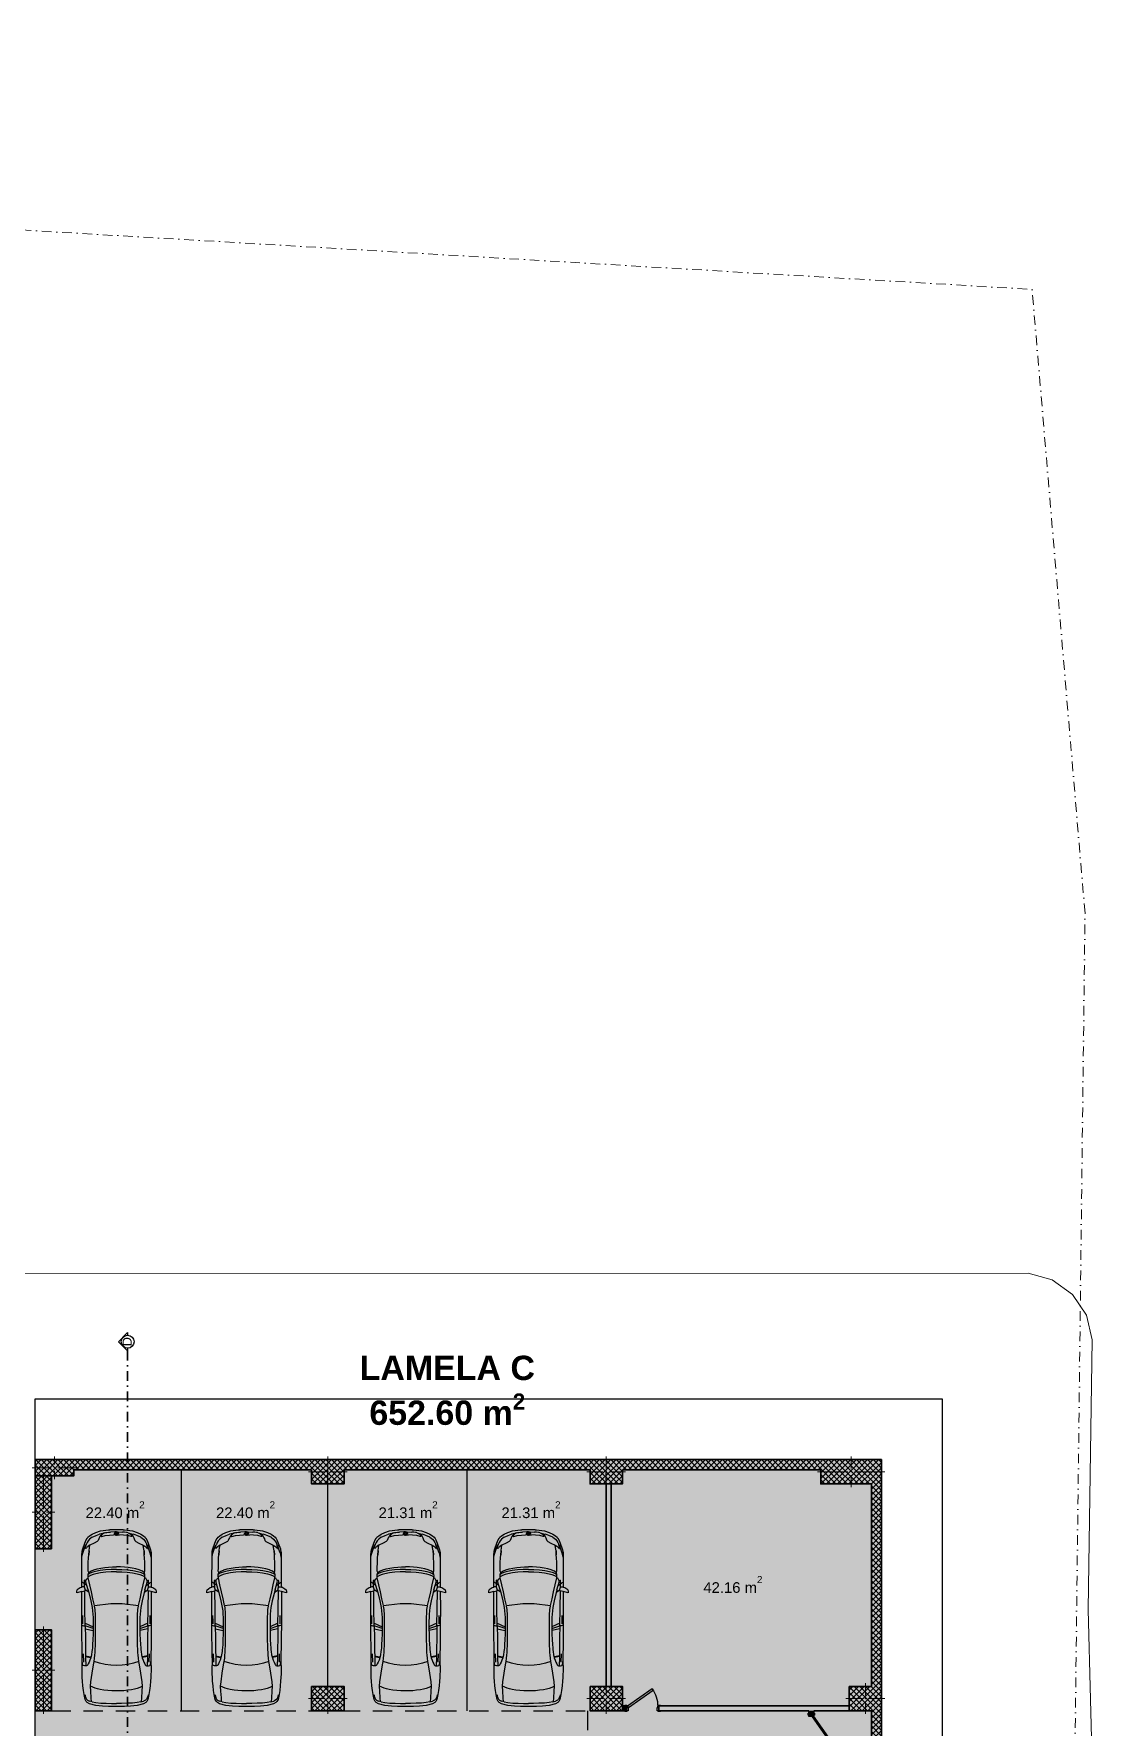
# Model space of a CAD drawing. Header units: millimetres. Extents: x -38220 to 93650, y -79022 to 35214.
# Drawn here: x 52215 to 78425, y -6606 to 35214 of the extents above; entities that cross this region are included whole.
import ezdxf

# ---------------------------------------------------------------- set-up
doc = ezdxf.new("R2010")
doc.units = ezdxf.units.MM
doc.header["$MEASUREMENT"] = 0
doc.linetypes.add('Dot & Dashed', pattern=[502.708322, 238.125, -132.291667, 0, -132.291655])
doc.linetypes.add('Long Dashed', pattern=[793.749976, 476.249993, -317.499983])
for name, color, linetype, lineweight, true_color in [('A - Fill Zone_Pen_No__102', 7, 'Continuous', 13, 0xcccccc), ('A - Fill Zone_Pen_No__156', 7, 'Continuous', 20, 0x54689e), ('A - Fill Zone_Pen_No__176', 7, 'Continuous', 15, 0x93a0c6), ('A - Fill Zone_Pen_No__89', 7, 'Continuous', 20, 0x71cebe), ('A - Muret_Pen_No__102', 7, 'Continuous', 13, 0xcccccc), ('A - Parcelat_Pen_No__161', 7, 'Continuous', 13, 0x6a6a6a), ('A - Prerjet_Pen_No__48', 7, 'Continuous', 25, 0xa80f02), ('A - Prerjet_Pen_No__8', 7, 'Continuous', 35, 0xa80f02), ('Annotation - Text_Pen_No__48', 7, 'Continuous', 25, 0xa80f02)]:
    doc.layers.add(name, color=color, linetype=linetype, lineweight=lineweight, true_color=true_color)
for name, color, linetype in [('A - Muret', 7, 'Continuous'), ('A - Pllaka Themel', 7, 'Continuous'), ('A - Prerjet', 7, 'Continuous'), ('A - Shtyllat', 7, 'Continuous')]:
    doc.layers.add(name, color=color, linetype=linetype)
for name, color, linetype, lineweight in [('A - Muret_Pen_No__101', 252, 'Continuous', 13), ('A - Muret_Pen_No__7', 7, 'Continuous', 35), ('A - Pllaka Themel_Pen_No__42', 8, 'Continuous', 25), ('A - Rrugë_Pen_No__1', 7, 'Continuous', 13), ('A - Shtyllat_Pen_No__1', 7, 'Continuous', 13), ('A - Shtyllat_Pen_No__7', 7, 'Continuous', 35), ('A -Polyline_Pen_No__42', 8, 'Continuous', 25), ('ARCHICAD Doors_Pen_No__42', 8, 'Continuous', 25), ('Interior - Furniture _Pen_No__42', 8, 'Continuous', 25)]:
    doc.layers.add(name, color=color, linetype=linetype, lineweight=lineweight)
doc.styles.add('GENERATED_STYLE_1', font='')
doc.styles.add('GENERATED_STYLE_2', font='')
doc.styles.get('GENERATED_STYLE_1').set_extended_font_data('Arial', bold=True)
doc.styles.get('GENERATED_STYLE_2').set_extended_font_data('Arial')
pattern_1 = [(45, (0, 0), (-68.94291, 68.94291), []), (135, (0, 0), (68.94291, 68.94291), [])]

# ---------------------------------------------------------------- blocks, each defined once
blk = doc.blocks.new('Slab_3', base_point=(52250, 1500))
at = {"layer": 'A - Pllaka Themel_Pen_No__42', "color": 8, "linetype": 'Continuous', "lineweight": 25, "flags": 128}
blk.add_lwpolyline([(52250, 1500), (74650, 1500), (74650, -15133), (73887, -15305), (76898, -28721), (55508, -33521), (52250, -19001)], close=True, dxfattribs=at)
blk = doc.blocks.new('Wall_5', base_point=(73150, -14958))
at = {"layer": 'A - Muret_Pen_No__101', "linetype": 'Continuous', "lineweight": 13}
h = blk.add_hatch(dxfattribs=at)
h.set_pattern_fill('Concrete_Block', color=252, style=0, pattern_type=2)
h.set_pattern_definition(pattern_1)
h.paths.add_polyline_path([(73150, -600), (72900, -600), (72900, -5600), (73150, -5600)])
h = blk.add_hatch(dxfattribs=at)
h.set_pattern_fill('Concrete_Block', color=252, style=0, pattern_type=2)
h.set_pattern_definition(pattern_1)
h.paths.add_polyline_path([(72900, -6200), (72900, -9351), (73150, -9351), (73150, -6200)])
h = blk.add_hatch(dxfattribs=at)
h.set_pattern_fill('Concrete_Block', color=252, style=0, pattern_type=2)
h.set_pattern_definition(pattern_1)
h.paths.add_polyline_path([(72900, -14604), (73062, -14567), (73150, -14958), (73150, -10151), (72900, -10151)])
at = {"layer": 'A - Muret_Pen_No__7', "color": 7, "linetype": 'Continuous', "lineweight": 35, "flags": 128}
for points in [[(72900, -600), (72900, -5600)], [(73150, -5600), (73150, -600)], [(72900, -6200), (72900, -9351)], [(73150, -9351), (73150, -6200)], [(72900, -10151), (72900, -14604)], [(73150, -14958), (73150, -10151)]]:
    blk.add_lwpolyline(points, dxfattribs=at)
blk = doc.blocks.new('Wall_6', base_point=(73150, 0))
at = {"layer": 'A - Muret_Pen_No__101', "linetype": 'Continuous', "lineweight": 13}
h = blk.add_hatch(dxfattribs=at)
h.set_pattern_fill('Concrete_Block', color=252, style=0, pattern_type=2)
h.set_pattern_definition(pattern_1)
h.paths.add_polyline_path([(53200, -250), (59075, -250), (59075, 0), (53200, 0)])
h = blk.add_hatch(dxfattribs=at)
h.set_pattern_fill('Concrete_Block', color=252, style=0, pattern_type=2)
h.set_pattern_definition(pattern_1)
h.paths.add_polyline_path([(59875, -250), (65950, -250), (65950, 0), (59875, 0)])
h = blk.add_hatch(dxfattribs=at)
h.set_pattern_fill('Concrete_Block', color=252, style=0, pattern_type=2)
h.set_pattern_definition(pattern_1)
h.paths.add_polyline_path([(71650, 0), (66750, 0), (66750, -250), (71650, -250)])
at = {"layer": 'A - Muret_Pen_No__7', "color": 7, "linetype": 'Continuous', "lineweight": 35, "flags": 128}
for points in [[(59075, 0), (53200, 0)], [(65950, 0), (59875, 0)], [(71650, 0), (66750, 0)], [(53200, -250), (59075, -250)], [(59875, -250), (65950, -250)], [(66750, -250), (71650, -250)]]:
    blk.add_lwpolyline(points, dxfattribs=at)
blk = doc.blocks.new('Door 22')
at = {"layer": 'ARCHICAD Doors_Pen_No__42', "color": 8, "linetype": 'Continuous', "lineweight": 25}
for p, q in [((-260, 394), (-237, 427)), ((-237, 427), (372, 0)), ((-387, 24), (-437, 24)), ((-437, 24), (-437, 5)), ((-437, 5), (-387, 5)), ((-400, 5), (-437, 5)), ((-400, 5), (-437, 5)), ((-375, 5), (-400, 5)), ((-400, 5), (-400, 0)), ((-400, 0), (-400, 5)), ((-400, 0), (-400, 5)), ((-400, 0), (-375, 0)), ((-372, 0), (-400, 0)), ((-400, 0), (-400, -115)), ((-400, -115), (-400, 0)), ((-400, -115), (-400, 0)), ((-387, 5), (-387, 24)), ((-375, 0), (-375, 5)), ((-372, -40), (-372, 0)), ((349, -33), (-260, 394)), ((372, 0), (349, -33)), ((400, 0), (372, 0)), ((372, 0), (372, -40)), ((400, 5), (375, 5)), ((375, 5), (375, 0)), ((375, 0), (400, 0)), ((437, 24), (387, 24)), ((387, 24), (387, 5)), ((387, 5), (437, 5)), ((400, 0), (400, 5)), ((400, 0), (400, 5)), ((400, 0), (400, 5)), ((400, 5), (437, 5)), ((400, 5), (437, 5)), ((400, -115), (400, 0)), ((400, -115), (400, 0)), ((400, -115), (400, 0)), ((437, 5), (437, 24)), ((-387, -115), (-437, -115)), ((-437, -115), (-437, -134)), ((-400, -115), (-437, -115)), ((-400, -115), (-437, -115)), ((-437, -134), (-387, -134)), ((-400, -115), (-360, -115)), ((-387, -134), (-387, -115)), ((-360, -40), (-372, -40)), ((-360, -115), (-360, -40)), ((372, -40), (360, -40)), ((360, -40), (360, -115)), ((360, -115), (400, -115)), ((437, -115), (387, -115)), ((387, -115), (387, -134)), ((387, -134), (437, -134)), ((400, -115), (437, -115)), ((400, -115), (437, -115)), ((437, -134), (437, -115))]:
    blk.add_line(p, q, dxfattribs=at)
blk.add_arc((372, 0), 744, 145, 180, dxfattribs=at)
blk = doc.blocks.new('Wall_10', base_point=(66750, -6200))
at = {"layer": 'A - Muret_Pen_No__102', "linetype": 'Continuous', "lineweight": 0, "true_color": 0xcccccc}
for points in [[(66750, -6200), (66850, -6200), (66850, -6080), (66750, -6080)], [(67650, -6200), (72350, -6200), (72350, -6080), (67650, -6080)]]:
    blk.add_hatch(color=254, dxfattribs=at).paths.add_polyline_path(points)
at = {"layer": 'A - Muret_Pen_No__7', "color": 7, "linetype": 'Continuous', "lineweight": 35}
for p, q in [((66850, -6080), (66813, -6080)), ((66850, -6200), (66813, -6200)), ((66850, -6085), (66850, -6080)), ((66850, -6200), (66850, -6085)), ((67650, -6080), (67687, -6080)), ((67650, -6085), (67650, -6080)), ((67650, -6200), (67650, -6085)), ((67650, -6200), (67687, -6200))]:
    blk.add_line(p, q, dxfattribs=at)
at = {"layer": 'A - Muret_Pen_No__7', "color": 7, "linetype": 'Continuous', "lineweight": 35, "flags": 128}
for points in [[(66850, -6080), (66750, -6080)], [(66750, -6200), (66850, -6200)], [(72350, -6080), (67650, -6080)], [(67650, -6200), (71355, -6200)], [(71475, -6200), (72350, -6200)]]:
    blk.add_lwpolyline(points, dxfattribs=at)
at = {"layer": 'ARCHICAD Doors_Pen_No__42', "color": 8, "linetype": 'Continuous', "lineweight": 25, "xscale": -1, "zscale": 1000}
blk.add_blockref('Door 22', (67250, -6085), dxfattribs=at)
blk = doc.blocks.new('Wall_11', base_point=(66350, -600))
at = {"layer": 'A - Muret_Pen_No__102', "linetype": 'Continuous', "lineweight": 0, "true_color": 0xcccccc}
blk.add_hatch(color=254, dxfattribs=at).paths.add_polyline_path([(66350, -600), (66350, -5600), (66470, -5600), (66470, -600)])
at = {"layer": 'A - Muret_Pen_No__7', "color": 7, "linetype": 'Continuous', "lineweight": 35, "flags": 128}
for points in [[(66350, -600), (66350, -5600)], [(66470, -5600), (66470, -600)]]:
    blk.add_lwpolyline(points, dxfattribs=at)
blk = doc.blocks.new('Wall_12', base_point=(71355, -6200))
at = {"layer": 'A - Muret_Pen_No__102', "linetype": 'Continuous', "lineweight": 0, "true_color": 0xcccccc}
for points in [[(71475, -6200), (71355, -6200), (71355, -6300), (71475, -6300)], [(71475, -7100), (71355, -7100), (71355, -11411), (71475, -11411)], [(71355, -14950), (71475, -14923), (71475, -12211), (71355, -12211)]]:
    blk.add_hatch(color=254, dxfattribs=at).paths.add_polyline_path(points)
at = {"layer": 'A - Muret_Pen_No__7', "color": 7, "linetype": 'Continuous', "lineweight": 35}
for p, q in [((71355, -6300), (71355, -6263)), ((71475, -6300), (71475, -6263)), ((71355, -6300), (71470, -6300)), ((71470, -6300), (71475, -6300)), ((71355, -7100), (71355, -7137)), ((71355, -7100), (71470, -7100)), ((71470, -7100), (71475, -7100)), ((71475, -7100), (71475, -7137)), ((71355, -11411), (71355, -11374)), ((71355, -11411), (71470, -11411)), ((71470, -11411), (71475, -11411)), ((71475, -11411), (71475, -11374)), ((71355, -12211), (71355, -12248)), ((71355, -12211), (71470, -12211)), ((71470, -12211), (71475, -12211)), ((71475, -12211), (71475, -12248))]:
    blk.add_line(p, q, dxfattribs=at)
at = {"layer": 'A - Muret_Pen_No__7', "color": 7, "linetype": 'Continuous', "lineweight": 35, "flags": 128}
for points in [[(71355, -6200), (71355, -6300)], [(71475, -6300), (71475, -6200)], [(71355, -7100), (71355, -11411)], [(71475, -11191), (71475, -7100)], [(71475, -11411), (71475, -11311)], [(71355, -12211), (71355, -14950)], [(71475, -14923), (71475, -12211)]]:
    blk.add_lwpolyline(points, dxfattribs=at)
at = {"layer": 'ARCHICAD Doors_Pen_No__42', "color": 8, "linetype": 'Continuous', "lineweight": 25, "xscale": -1, "zscale": 1000, "rotation": 270}
for p in [(71470, -6700), (71470, -11811)]:
    blk.add_blockref('Door 22', p, dxfattribs=at)
blk = doc.blocks.new('Column_55', base_point=(52450, -1300))
at = {"layer": 'A - Shtyllat', "linetype": 'Continuous', "lineweight": 0, "true_color": 0x000000}
h = blk.add_hatch(dxfattribs=at)
h.set_pattern_fill('Concrete_Block', color=18, style=0, pattern_type=2)
h.set_pattern_definition(pattern_1)
h.paths.add_polyline_path([(52650, -2200), (52650, -400), (52250, -400), (52250, -2200)])
at = {"layer": 'A - Shtyllat_Pen_No__1', "color": 7, "linetype": 'Continuous', "lineweight": 13}
for p, q in [((52450, -1220), (52450, -320)), ((52370, -1300), (52170, -1300)), ((52450, -1380), (52450, -2280)), ((52530, -1300), (52730, -1300))]:
    blk.add_line(p, q, dxfattribs=at)
blk.add_point((52450, -1300), dxfattribs=at)
at = {"layer": 'A - Shtyllat_Pen_No__7', "color": 7, "linetype": 'Continuous', "lineweight": 35, "flags": 128}
blk.add_lwpolyline([(52650, -2200), (52250, -2200), (52250, -400), (52650, -400)], close=True, dxfattribs=at)
blk = doc.blocks.new('Column_56', base_point=(52725, -200))
at = {"layer": 'A - Shtyllat', "linetype": 'Continuous', "lineweight": 0, "true_color": 0x000000}
h = blk.add_hatch(dxfattribs=at)
h.set_pattern_fill('Concrete_Block', color=18, style=0, pattern_type=2)
h.set_pattern_definition(pattern_1)
h.paths.add_polyline_path([(52250, 0), (52250, -250), (53200, -250), (53200, 0)])
h = blk.add_hatch(dxfattribs=at)
h.set_pattern_fill('Concrete_Block', color=18, style=0, pattern_type=2)
h.set_pattern_definition(pattern_1)
h.paths.add_polyline_path([(53200, -250), (52250, -250), (52250, -400), (53200, -400)])
at = {"layer": 'A - Shtyllat_Pen_No__1', "color": 7, "linetype": 'Continuous', "lineweight": 13}
for p, q in [((52725, -120), (52725, 80)), ((52645, -200), (52170, -200)), ((52725, -280), (52725, -480)), ((52805, -200), (53280, -200))]:
    blk.add_line(p, q, dxfattribs=at)
blk.add_point((52725, -200), dxfattribs=at)
at = {"layer": 'A - Shtyllat_Pen_No__7', "color": 7, "linetype": 'Continuous', "lineweight": 35, "flags": 128}
for points in [[(52250, 0), (52250, -250)], [(53200, 0), (52250, 0)], [(52250, -250), (52250, -400), (53200, -400), (53200, -250)]]:
    blk.add_lwpolyline(points, dxfattribs=at)
blk = doc.blocks.new('Column_57', base_point=(52450, -5200))
at = {"layer": 'A - Shtyllat', "linetype": 'Continuous', "lineweight": 0, "true_color": 0x000000}
h = blk.add_hatch(dxfattribs=at)
h.set_pattern_fill('Concrete_Block', color=18, style=0, pattern_type=2)
h.set_pattern_definition(pattern_1)
h.paths.add_polyline_path([(52650, -6200), (52650, -4200), (52250, -4200), (52250, -6200)])
at = {"layer": 'A - Shtyllat_Pen_No__1', "color": 7, "linetype": 'Continuous', "lineweight": 13}
for p, q in [((52450, -5120), (52450, -4120)), ((52370, -5200), (52170, -5200)), ((52450, -5280), (52450, -6280)), ((52530, -5200), (52730, -5200))]:
    blk.add_line(p, q, dxfattribs=at)
blk.add_point((52450, -5200), dxfattribs=at)
at = {"layer": 'A - Shtyllat_Pen_No__7', "color": 7, "linetype": 'Continuous', "lineweight": 35, "flags": 128}
blk.add_lwpolyline([(52650, -6200), (52250, -6200), (52250, -4200), (52650, -4200)], close=True, dxfattribs=at)
blk = doc.blocks.new('Column_75', base_point=(59475, -300))
at = {"layer": 'A - Shtyllat', "linetype": 'Continuous', "lineweight": 0, "true_color": 0x000000}
h = blk.add_hatch(dxfattribs=at)
h.set_pattern_fill('Concrete_Block', color=18, style=0, pattern_type=2)
h.set_pattern_definition(pattern_1)
h.paths.add_polyline_path([(59075, 0), (59075, -250), (59875, -250), (59875, 0)])
h = blk.add_hatch(dxfattribs=at)
h.set_pattern_fill('Concrete_Block', color=18, style=0, pattern_type=2)
h.set_pattern_definition(pattern_1)
h.paths.add_polyline_path([(59875, -250), (59075, -250), (59075, -600), (59875, -600)])
at = {"layer": 'A - Shtyllat_Pen_No__1', "color": 7, "linetype": 'Continuous', "lineweight": 13}
for p, q in [((59475, -220), (59475, 80)), ((59395, -300), (58995, -300)), ((59475, -380), (59475, -680)), ((59555, -300), (59955, -300))]:
    blk.add_line(p, q, dxfattribs=at)
blk.add_point((59475, -300), dxfattribs=at)
at = {"layer": 'A - Shtyllat_Pen_No__7', "color": 7, "linetype": 'Continuous', "lineweight": 35, "flags": 128}
for points in [[(59875, 0), (59075, 0)], [(59075, -250), (59075, -600), (59875, -600), (59875, -250)]]:
    blk.add_lwpolyline(points, dxfattribs=at)
blk = doc.blocks.new('Column_76', base_point=(59475, -5900))
at = {"layer": 'A - Shtyllat', "linetype": 'Continuous', "lineweight": 0, "true_color": 0x000000}
h = blk.add_hatch(dxfattribs=at)
h.set_pattern_fill('Concrete_Block', color=18, style=0, pattern_type=2)
h.set_pattern_definition(pattern_1)
h.paths.add_polyline_path([(59075, -5600), (59075, -6200), (59875, -6200), (59875, -5600)])
at = {"layer": 'A - Shtyllat_Pen_No__1', "color": 7, "linetype": 'Continuous', "lineweight": 13}
for p, q in [((59475, -5820), (59475, -5520)), ((59395, -5900), (58995, -5900)), ((59475, -5980), (59475, -6280)), ((59555, -5900), (59955, -5900))]:
    blk.add_line(p, q, dxfattribs=at)
blk.add_point((59475, -5900), dxfattribs=at)
at = {"layer": 'A - Shtyllat_Pen_No__7', "color": 7, "linetype": 'Continuous', "lineweight": 35, "flags": 128}
blk.add_lwpolyline([(59075, -5600), (59075, -6200), (59875, -6200), (59875, -5600)], close=True, dxfattribs=at)
blk = doc.blocks.new('Column_77', base_point=(66350, -300))
at = {"layer": 'A - Shtyllat', "linetype": 'Continuous', "lineweight": 0, "true_color": 0x000000}
h = blk.add_hatch(dxfattribs=at)
h.set_pattern_fill('Concrete_Block', color=18, style=0, pattern_type=2)
h.set_pattern_definition(pattern_1)
h.paths.add_polyline_path([(65950, 0), (65950, -250), (66750, -250), (66750, 0)])
h = blk.add_hatch(dxfattribs=at)
h.set_pattern_fill('Concrete_Block', color=18, style=0, pattern_type=2)
h.set_pattern_definition(pattern_1)
h.paths.add_polyline_path([(66750, -250), (65950, -250), (65950, -600), (66750, -600)])
at = {"layer": 'A - Shtyllat_Pen_No__1', "color": 7, "linetype": 'Continuous', "lineweight": 13}
for p, q in [((66350, -220), (66350, 80)), ((66270, -300), (65870, -300)), ((66350, -380), (66350, -680)), ((66430, -300), (66830, -300))]:
    blk.add_line(p, q, dxfattribs=at)
blk.add_point((66350, -300), dxfattribs=at)
at = {"layer": 'A - Shtyllat_Pen_No__7', "color": 7, "linetype": 'Continuous', "lineweight": 35, "flags": 128}
for points in [[(66750, 0), (65950, 0)], [(65950, -250), (65950, -600), (66750, -600), (66750, -250)]]:
    blk.add_lwpolyline(points, dxfattribs=at)
blk = doc.blocks.new('Column_78', base_point=(66350, -5900))
at = {"layer": 'A - Shtyllat', "linetype": 'Continuous', "lineweight": 0, "true_color": 0x000000}
h = blk.add_hatch(dxfattribs=at)
h.set_pattern_fill('Concrete_Block', color=18, style=0, pattern_type=2)
h.set_pattern_definition(pattern_1)
h.paths.add_polyline_path([(65950, -5600), (65950, -6200), (66750, -6200), (66750, -5600)])
at = {"layer": 'A - Shtyllat_Pen_No__1', "color": 7, "linetype": 'Continuous', "lineweight": 13}
for p, q in [((66350, -5820), (66350, -5520)), ((66270, -5900), (65870, -5900)), ((66350, -5980), (66350, -6280)), ((66430, -5900), (66830, -5900))]:
    blk.add_line(p, q, dxfattribs=at)
blk.add_point((66350, -5900), dxfattribs=at)
at = {"layer": 'A - Shtyllat_Pen_No__7', "color": 7, "linetype": 'Continuous', "lineweight": 35, "flags": 128}
blk.add_lwpolyline([(65950, -5600), (65950, -6200), (66750, -6200), (66750, -5600)], close=True, dxfattribs=at)
blk = doc.blocks.new('Column_79', base_point=(72400, -300))
at = {"layer": 'A - Shtyllat', "linetype": 'Continuous', "lineweight": 0, "true_color": 0x000000}
h = blk.add_hatch(dxfattribs=at)
h.set_pattern_fill('Concrete_Block', color=18, style=0, pattern_type=2)
h.set_pattern_definition(pattern_1)
h.paths.add_polyline_path([(72900, -250), (72900, -600), (73150, -600), (73150, 0)])
h = blk.add_hatch(dxfattribs=at)
h.set_pattern_fill('Concrete_Block', color=18, style=0, pattern_type=2)
h.set_pattern_definition(pattern_1)
h.paths.add_polyline_path([(71650, 0), (71650, -250), (72900, -250), (73150, 0)])
h = blk.add_hatch(dxfattribs=at)
h.set_pattern_fill('Concrete_Block', color=18, style=0, pattern_type=2)
h.set_pattern_definition(pattern_1)
h.paths.add_polyline_path([(72900, -250), (71650, -250), (71650, -600), (72900, -600)])
at = {"layer": 'A - Shtyllat_Pen_No__1', "color": 7, "linetype": 'Continuous', "lineweight": 13}
for p, q in [((72400, -220), (72400, 80)), ((72320, -300), (71570, -300)), ((72400, -380), (72400, -680)), ((72480, -300), (73230, -300))]:
    blk.add_line(p, q, dxfattribs=at)
blk.add_point((72400, -300), dxfattribs=at)
at = {"layer": 'A - Shtyllat_Pen_No__7', "color": 7, "linetype": 'Continuous', "lineweight": 35, "flags": 128}
for points in [[(73150, -600), (73150, 0)], [(73150, 0), (71650, 0)], [(71650, -250), (71650, -600), (72900, -600)]]:
    blk.add_lwpolyline(points, dxfattribs=at)
blk = doc.blocks.new('Column_91', base_point=(72750, -5900))
at = {"layer": 'A - Shtyllat', "linetype": 'Continuous', "lineweight": 0, "true_color": 0x000000}
h = blk.add_hatch(dxfattribs=at)
h.set_pattern_fill('Concrete_Block', color=18, style=0, pattern_type=2)
h.set_pattern_definition(pattern_1)
h.paths.add_polyline_path([(72350, -5600), (72350, -6200), (72900, -6200), (72900, -5600)])
h = blk.add_hatch(dxfattribs=at)
h.set_pattern_fill('Concrete_Block', color=18, style=0, pattern_type=2)
h.set_pattern_definition(pattern_1)
h.paths.add_polyline_path([(73150, -5600), (72900, -5600), (72900, -6200), (73150, -6200)])
at = {"layer": 'A - Shtyllat_Pen_No__1', "color": 7, "linetype": 'Continuous', "lineweight": 13}
for p, q in [((72750, -5820), (72750, -5520)), ((72670, -5900), (72270, -5900)), ((72750, -5980), (72750, -6280)), ((72830, -5900), (73230, -5900))]:
    blk.add_line(p, q, dxfattribs=at)
blk.add_point((72750, -5900), dxfattribs=at)
at = {"layer": 'A - Shtyllat_Pen_No__7', "color": 7, "linetype": 'Continuous', "lineweight": 35, "flags": 128}
for points in [[(72350, -5600), (72350, -6200), (72900, -6200)], [(72900, -5600), (72350, -5600)], [(73150, -6200), (73150, -5600)]]:
    blk.add_lwpolyline(points, dxfattribs=at)
blk = doc.blocks.new('Car 05 22')
at = {"layer": 'Interior - Furniture _Pen_No__42', "color": 8, "linetype": 'Continuous', "lineweight": 25}
for p, q in [((-252, 841), (-372, 830)), ((-168, 845), (-252, 841)), ((-78, 851), (-168, 845)), ((-24, 852), (-78, 851)), ((40, 852), (-24, 852)), ((231, 846), (40, 852)), ((139, 832), (165, 840)), ((165, 840), (195, 844)), ((195, 844), (231, 846)), ((400, 848), (231, 846)), ((591, 852), (400, 848)), ((857, 856), (591, 852)), ((1130, 859), (857, 856)), ((1121, 838), (1120, 836)), ((1130, 859), (1121, 838)), ((1536, 860), (1130, 859)), ((1958, 858), (1536, 860)), ((1961, 983), (1929, 983)), ((1929, 983), (1958, 858)), ((1958, 858), (1977, 777)), ((1997, 975), (1961, 983)), ((2027, 945), (1997, 975)), ((2055, 898), (2027, 945)), ((2068, 858), (2055, 898)), ((2120, 857), (2068, 858)), ((2075, 836), (2068, 858)), ((2193, 856), (2120, 857)), ((2182, 834), (2193, 856)), ((2808, 853), (2193, 856)), ((2856, 853), (2808, 853)), ((2808, 853), (2877, 843)), ((2891, 853), (2856, 853)), ((2877, 843), (2954, 814)), ((2923, 852), (2891, 853)), ((2945, 849), (2923, 852)), ((2990, 840), (2945, 849)), ((3014, 833), (2990, 840)), ((-855, 511), (-875, 345)), ((-815, 668), (-855, 511)), ((-785, 722), (-815, 668)), ((-783, 510), (-795, 391)), ((-758, 747), (-785, 722)), ((-768, 602), (-783, 510)), ((-768, 602), (-751, 670)), ((-764, 617), (-666, 624)), ((-706, 776), (-758, 747)), ((-729, 716), (-751, 670)), ((-701, 743), (-729, 716)), ((-585, 801), (-706, 776)), ((-665, 761), (-701, 743)), ((-666, 624), (-501, 634)), ((-627, 772), (-665, 761)), ((-595, 778), (-627, 772)), ((-483, 817), (-585, 801)), ((-501, 634), (-383, 642)), ((-372, 830), (-483, 817)), ((-383, 642), (-274, 631)), ((-274, 631), (-56, 601)), ((-56, 601), (146, 567)), ((125, 791), (129, 820)), ((126, 744), (125, 791)), ((327, 762), (125, 756)), ((132, 723), (126, 744)), ((129, 820), (139, 832)), ((147, 711), (132, 723)), ((146, 567), (233, 552)), ((171, 697), (147, 711)), ((213, 677), (171, 697)), ((211, 809), (418, 816)), ((266, 655), (213, 677)), ((233, 552), (315, 541)), ((319, 636), (266, 655)), ((315, 541), (384, 535)), ((393, 618), (319, 636)), ((522, 765), (327, 762)), ((339, 683), (330, 634)), ((355, 762), (339, 683)), ((357, 683), (347, 629)), ((373, 763), (357, 683)), ((384, 535), (454, 530)), ((475, 607), (393, 618)), ((454, 530), (526, 526)), ((521, 602), (475, 607)), ((570, 597), (521, 602)), ((814, 769), (522, 765)), ((526, 526), (628, 522)), ((653, 591), (570, 597)), ((628, 522), (757, 518)), ((773, 585), (653, 591)), ((757, 518), (1323, 518)), ((907, 580), (773, 585)), ((1109, 774), (814, 769)), ((1042, 578), (907, 580)), ((1036, 773), (997, 579)), ((1042, 578), (1108, 774)), ((1228, 578), (1042, 578)), ((1173, 775), (1090, 578)), ((1115, 809), (1109, 774)), ((1109, 774), (1538, 780)), ((1120, 833), (1115, 809)), ((1120, 836), (1120, 833)), ((1163, 830), (1220, 829)), ((1220, 829), (1370, 831)), ((1316, 580), (1228, 578)), ((1403, 584), (1316, 580)), ((1323, 518), (1420, 522)), ((1484, 590), (1403, 584)), ((1420, 522), (1467, 524)), ((1467, 524), (1511, 528)), ((1562, 601), (1484, 590)), ((1511, 528), (1554, 533)), ((1538, 780), (1975, 786)), ((1554, 533), (1597, 541)), ((1730, 634), (1562, 601)), ((1597, 541), (1597, 541)), ((1611, 544), (1780, 582)), ((2000, 702), (1730, 634)), ((1780, 582), (1953, 621)), ((1939, 686), (1996, 777)), ((1953, 621), (2122, 660)), ((1977, 777), (2020, 777)), ((2000, 702), (2214, 763)), ((2020, 777), (2044, 783)), ((2044, 783), (2063, 792)), ((2063, 792), (2070, 800)), ((2069, 788), (2065, 794)), ((2069, 788), (2148, 790)), ((2070, 800), (2075, 809)), ((2075, 809), (2075, 836)), ((2107, 732), (2148, 790)), ((2122, 660), (2294, 698)), ((2148, 790), (2167, 814)), ((2148, 790), (2206, 792)), ((2167, 814), (2182, 834)), ((2206, 792), (2227, 791)), ((2227, 770), (2214, 763)), ((2214, 763), (2238, 752)), ((2227, 791), (2233, 790)), ((2234, 774), (2227, 770)), ((2233, 790), (2238, 787)), ((2238, 777), (2234, 774)), ((2241, 784), (2238, 787)), ((2238, 777), (2241, 781)), ((2238, 752), (2259, 740)), ((2241, 781), (2241, 784)), ((2259, 740), (2269, 731)), ((2269, 731), (2279, 722)), ((2279, 722), (2294, 698)), ((2294, 698), (2317, 701)), ((2294, 698), (2294, 698)), ((2317, 701), (2346, 703)), ((2355, 640), (2317, 701)), ((2346, 703), (2379, 702)), ((2380, 575), (2355, 640)), ((2410, 649), (2379, 702)), ((2379, 702), (2411, 694)), ((2397, 514), (2380, 575)), ((2419, 396), (2397, 514)), ((2436, 583), (2410, 649)), ((2411, 694), (2411, 694)), ((2429, 682), (2411, 694)), ((2429, 682), (2457, 700)), ((2429, 682), (2429, 682)), ((2429, 682), (2457, 640)), ((2454, 522), (2436, 583)), ((2478, 401), (2454, 522)), ((2457, 700), (2535, 698)), ((2457, 640), (2487, 574)), ((2487, 574), (2492, 562)), ((2492, 562), (2518, 477)), ((2518, 477), (2538, 384)), ((2535, 698), (2535, 698)), ((2535, 698), (2673, 696)), ((2673, 696), (2787, 691)), ((2787, 691), (2868, 687)), ((2868, 687), (2960, 679)), ((2960, 679), (2868, 687)), ((2904, 833), (2905, 833)), ((2954, 814), (3076, 775)), ((2960, 679), (3047, 666)), ((3154, 783), (3014, 833)), ((3022, 758), (3024, 762)), ((3024, 754), (3022, 758)), ((3024, 762), (3035, 765)), ((3038, 743), (3024, 754)), ((3035, 765), (3047, 764)), ((3051, 731), (3038, 743)), ((3047, 764), (3061, 763)), ((3047, 666), (3100, 657)), ((3065, 715), (3051, 731)), ((3061, 763), (3090, 757)), ((3077, 698), (3065, 715)), ((3100, 763), (3076, 775)), ((3100, 657), (3077, 698)), ((3090, 757), (3108, 751)), ((3114, 753), (3100, 763)), ((3153, 554), (3100, 657)), ((3108, 751), (3123, 746)), ((3123, 746), (3114, 753)), ((3170, 727), (3123, 746)), ((3190, 476), (3153, 554)), ((3236, 748), (3154, 783)), ((3212, 701), (3170, 727)), ((3199, 467), (3190, 476)), ((3221, 454), (3199, 467)), ((3254, 663), (3212, 701)), ((3256, 439), (3221, 454)), ((3269, 728), (3236, 748)), ((3302, 603), (3254, 663)), ((3288, 425), (3256, 439)), ((3299, 706), (3269, 728)), ((3319, 408), (3288, 425)), ((3337, 663), (3299, 706)), ((3302, 603), (3346, 501)), ((3374, 604), (3337, 663)), ((3346, 501), (3374, 420)), ((3418, 513), (3374, 604)), ((3391, 344), (3374, 420)), ((3457, 393), (3418, 513)), ((-883, 195), (-885, 0)), ((-885, 0), (-883, -195)), ((-875, 345), (-883, 195)), ((-807, 125), (-808, 0)), ((-807, -125), (-808, 0)), ((-802, 259), (-807, 125)), ((-795, 391), (-802, 259)), ((2434, 266), (2419, 396)), ((2442, 132), (2434, 266)), ((2444, 0), (2442, 132)), ((2444, 0), (2442, -132)), ((2494, 269), (2478, 401)), ((2503, 133), (2494, 269)), ((2506, 0), (2503, 133)), ((2538, 384), (2551, 286)), ((2551, 286), (2560, 194)), ((2560, 194), (2564, 101)), ((2564, 101), (2566, 0)), ((2564, -101), (2566, 0)), ((3353, 384), (3319, 408)), ((3325, 377), (3321, 370)), ((3321, 370), (3321, 362)), ((3321, 362), (3338, 277)), ((3328, 380), (3325, 377)), ((3338, 379), (3328, 380)), ((3364, 358), (3338, 379)), ((3338, 277), (3352, 173)), ((3352, 173), (3358, 76)), ((3377, 360), (3353, 384)), ((3354, 28), (3358, 76)), ((3354, 28), (3354, -1)), ((3354, -28), (3354, 1)), ((3397, 316), (3364, 358)), ((3371, 12), (3370, -1)), ((3371, -12), (3370, 1)), ((3372, 24), (3371, 12)), ((3376, 39), (3372, 24)), ((3382, 47), (3376, 39)), ((3391, 344), (3377, 360)), ((3386, 48), (3382, 47)), ((3386, 48), (3394, 48)), ((3399, 47), (3394, 48)), ((3408, 289), (3397, 316)), ((3404, 39), (3399, 47)), ((3404, 39), (3408, 24)), ((3408, 289), (3414, 267)), ((3408, 24), (3410, 8)), ((3410, 8), (3410, 0)), ((3414, 267), (3418, 243)), ((3418, 243), (3424, 201)), ((3424, 201), (3428, 152)), ((3432, 40), (3428, 152)), ((3432, 57), (3432, 57)), ((3432, 0), (3432, 40)), ((3432, 0), (3432, -40)), ((3468, 331), (3457, 393)), ((3474, 264), (3468, 331)), ((3478, 200), (3474, 264)), ((3479, 165), (3478, 200)), ((3490, 165), (3479, 165)), ((3490, -165), (3490, 165)), ((-883, -195), (-875, -345)), ((-875, -345), (-855, -511)), ((-802, -259), (-807, -125)), ((-795, -391), (-802, -259)), ((-783, -510), (-795, -391)), ((2419, -396), (2397, -514)), ((2434, -266), (2419, -396)), ((2442, -132), (2434, -266)), ((2478, -401), (2454, -522)), ((2494, -269), (2478, -401)), ((2503, -133), (2494, -269)), ((2506, 0), (2503, -133)), ((2518, -477), (2538, -384)), ((2538, -384), (2551, -286)), ((2551, -286), (2560, -194)), ((2560, -194), (2564, -101)), ((3319, -408), (3288, -425)), ((3353, -384), (3319, -408)), ((3321, -362), (3338, -277)), ((3321, -370), (3321, -362)), ((3325, -377), (3321, -370)), ((3328, -380), (3325, -377)), ((3338, -379), (3328, -380)), ((3338, -277), (3352, -173)), ((3364, -358), (3338, -379)), ((3352, -173), (3358, -76)), ((3377, -360), (3353, -384)), ((3354, -28), (3358, -76)), ((3397, -316), (3364, -358)), ((3372, -24), (3371, -12)), ((3376, -39), (3372, -24)), ((3391, -344), (3374, -420)), ((3382, -47), (3376, -39)), ((3391, -344), (3377, -360)), ((3386, -48), (3382, -47)), ((3386, -48), (3394, -48)), ((3399, -47), (3394, -48)), ((3408, -289), (3397, -316)), ((3404, -39), (3399, -47)), ((3404, -39), (3408, -24)), ((3408, -24), (3410, -8)), ((3408, -289), (3414, -267)), ((3410, -8), (3410, 0)), ((3414, -267), (3418, -243)), ((3418, -243), (3424, -201)), ((3418, -513), (3457, -393)), ((3424, -201), (3428, -152)), ((3432, -40), (3428, -152)), ((3432, -57), (3432, -57)), ((3457, -393), (3468, -331)), ((3468, -331), (3474, -264)), ((3474, -264), (3478, -200)), ((3478, -200), (3479, -165)), ((3479, -165), (3490, -165)), ((-855, -511), (-815, -668)), ((-815, -668), (-785, -722)), ((-785, -722), (-758, -747)), ((-768, -602), (-783, -510)), ((-768, -602), (-751, -670)), ((-764, -617), (-666, -624)), ((-758, -747), (-706, -776)), ((-729, -716), (-751, -670)), ((-701, -743), (-729, -716)), ((-706, -776), (-585, -801)), ((-665, -761), (-701, -743)), ((-666, -624), (-501, -634)), ((-627, -772), (-665, -761)), ((-595, -778), (-627, -772)), ((-585, -801), (-483, -817)), ((-501, -634), (-383, -642)), ((-483, -817), (-372, -830)), ((-383, -642), (-274, -631)), ((-372, -830), (-252, -841)), ((-274, -631), (-56, -601)), ((-56, -601), (146, -567)), ((126, -744), (125, -791)), ((327, -762), (125, -756)), ((125, -791), (129, -820)), ((132, -723), (126, -744)), ((129, -820), (139, -832)), ((147, -711), (132, -723)), ((139, -832), (165, -840)), ((146, -567), (233, -552)), ((171, -697), (147, -711)), ((213, -677), (171, -697)), ((211, -809), (418, -816)), ((266, -655), (213, -677)), ((233, -552), (315, -541)), ((319, -636), (266, -655)), ((315, -541), (384, -535)), ((393, -618), (319, -636)), ((522, -765), (327, -762)), ((339, -683), (330, -634)), ((355, -762), (339, -683)), ((357, -683), (347, -629)), ((373, -763), (357, -683)), ((384, -535), (454, -530)), ((475, -607), (393, -618)), ((454, -530), (526, -526)), ((521, -602), (475, -607)), ((570, -597), (521, -602)), ((814, -769), (522, -765)), ((526, -526), (628, -522)), ((653, -591), (570, -597)), ((628, -522), (757, -518)), ((773, -585), (653, -591)), ((757, -518), (1323, -518)), ((907, -580), (773, -585)), ((1109, -774), (814, -769)), ((1042, -578), (907, -580)), ((1036, -773), (997, -579)), ((1042, -578), (1108, -774)), ((1228, -578), (1042, -578)), ((1173, -775), (1090, -578)), ((1109, -774), (1538, -780)), ((1115, -809), (1109, -774)), ((1120, -833), (1115, -809)), ((1120, -836), (1120, -833)), ((1121, -838), (1120, -836)), ((1163, -830), (1220, -829)), ((1220, -829), (1370, -831)), ((1316, -580), (1228, -578)), ((1403, -584), (1316, -580)), ((1323, -518), (1420, -522)), ((1484, -590), (1403, -584)), ((1420, -522), (1467, -524)), ((1467, -524), (1511, -528)), ((1562, -601), (1484, -590)), ((1511, -528), (1554, -533)), ((1538, -780), (1975, -786)), ((1554, -533), (1597, -541)), ((1730, -634), (1562, -601)), ((1597, -541), (1597, -541)), ((1611, -544), (1780, -582)), ((2000, -702), (1730, -634)), ((1780, -582), (1953, -621)), ((1939, -686), (1996, -777)), ((1953, -621), (2122, -660)), ((1958, -858), (1977, -777)), ((1977, -777), (2020, -777)), ((2000, -702), (2214, -763)), ((2020, -777), (2044, -783)), ((2044, -783), (2063, -792)), ((2063, -792), (2070, -800)), ((2069, -788), (2065, -794)), ((2075, -836), (2068, -858)), ((2069, -788), (2148, -790)), ((2070, -800), (2075, -809)), ((2075, -809), (2075, -836)), ((2107, -732), (2148, -790)), ((2122, -660), (2294, -698)), ((2148, -790), (2167, -814)), ((2148, -790), (2206, -792)), ((2167, -814), (2182, -834)), ((2182, -834), (2193, -856)), ((2206, -792), (2227, -791)), ((2214, -763), (2238, -752)), ((2227, -770), (2214, -763)), ((2234, -774), (2227, -770)), ((2227, -791), (2233, -790)), ((2233, -790), (2238, -787)), ((2238, -777), (2234, -774)), ((2238, -752), (2259, -740)), ((2238, -777), (2241, -781)), ((2241, -784), (2238, -787)), ((2241, -781), (2241, -784)), ((2259, -740), (2269, -731)), ((2269, -731), (2279, -722)), ((2279, -722), (2294, -698)), ((2294, -698), (2317, -701)), ((2294, -698), (2294, -698)), ((2355, -640), (2317, -701)), ((2317, -701), (2346, -703)), ((2346, -703), (2379, -702)), ((2380, -575), (2355, -640)), ((2410, -649), (2379, -702)), ((2379, -702), (2411, -694)), ((2397, -514), (2380, -575)), ((2436, -583), (2410, -649)), ((2429, -682), (2411, -694)), ((2411, -694), (2411, -694)), ((2429, -682), (2457, -640)), ((2429, -682), (2429, -682)), ((2429, -682), (2457, -700)), ((2454, -522), (2436, -583)), ((2457, -640), (2487, -574)), ((2457, -700), (2535, -698)), ((2487, -574), (2492, -562)), ((2492, -562), (2518, -477)), ((2535, -698), (2673, -696)), ((2535, -698), (2535, -698)), ((2673, -696), (2787, -691)), ((2787, -691), (2868, -687)), ((2868, -687), (2960, -679)), ((2960, -679), (2868, -687)), ((2877, -843), (2954, -814)), ((2954, -814), (3076, -775)), ((2960, -679), (3047, -666)), ((2990, -840), (3014, -833)), ((3014, -833), (3154, -783)), ((3024, -754), (3022, -758)), ((3022, -758), (3024, -762)), ((3038, -743), (3024, -754)), ((3024, -762), (3035, -765)), ((3035, -765), (3047, -764)), ((3051, -731), (3038, -743)), ((3047, -666), (3100, -657)), ((3047, -764), (3061, -763)), ((3065, -715), (3051, -731)), ((3061, -763), (3090, -757)), ((3077, -698), (3065, -715)), ((3100, -763), (3076, -775)), ((3100, -657), (3077, -698)), ((3090, -757), (3108, -751)), ((3153, -554), (3100, -657)), ((3114, -753), (3100, -763)), ((3108, -751), (3123, -746)), ((3123, -746), (3114, -753)), ((3170, -727), (3123, -746)), ((3190, -476), (3153, -554)), ((3154, -783), (3236, -748)), ((3212, -701), (3170, -727)), ((3199, -467), (3190, -476)), ((3221, -454), (3199, -467)), ((3254, -663), (3212, -701)), ((3256, -439), (3221, -454)), ((3236, -748), (3269, -728)), ((3302, -603), (3254, -663)), ((3288, -425), (3256, -439)), ((3269, -728), (3299, -706)), ((3299, -706), (3337, -663)), ((3302, -603), (3346, -501)), ((3337, -663), (3374, -604)), ((3346, -501), (3374, -420)), ((3374, -604), (3418, -513)), ((-252, -841), (-168, -845)), ((-168, -845), (-78, -851)), ((-78, -851), (-24, -852)), ((-24, -852), (40, -852)), ((40, -852), (231, -846)), ((165, -840), (195, -844)), ((195, -844), (231, -846)), ((231, -846), (400, -848)), ((400, -848), (591, -852)), ((591, -852), (857, -856)), ((857, -856), (1130, -859)), ((1130, -859), (1121, -838)), ((1130, -859), (1536, -860)), ((1536, -860), (1958, -858)), ((1958, -858), (1929, -983)), ((1929, -983), (1961, -983)), ((1961, -983), (1997, -975)), ((1997, -975), (2027, -945)), ((2027, -945), (2055, -898)), ((2055, -898), (2068, -858)), ((2068, -858), (2120, -857)), ((2120, -857), (2193, -856)), ((2193, -856), (2808, -853)), ((2808, -853), (2877, -843)), ((2808, -853), (2856, -853)), ((2856, -853), (2891, -853)), ((2891, -853), (2923, -852)), ((2923, -852), (2945, -849)), ((2945, -849), (2990, -840))]:
    blk.add_line(p, q, dxfattribs=at)
for centre, radius, start, end in [((493, 218), 973, 154.1545, 170.9117), ((1650, 0), 1520, 158.6992, 201.3008), ((-1245, 0), 2907, 349.2142, 10.7858), ((1856, -2), 2354, 170.8804, 189.9223), ((493, -218), 973, 191.2305, 205.8455)]:
    blk.add_arc(centre, radius, start, end, dxfattribs=at)
blk = doc.blocks.new('Cutting Plane_4', base_point=(54530, 2912))
at = {"layer": 'A - Prerjet_Pen_No__48', "color": 14, "linetype": 'Continuous', "lineweight": 25, "true_color": 0xa80f02}
for p, q in [((54305, 2912), (54530, 3137)), ((54530, 3137), (54530, 3071)), ((54530, 2687), (54305, 2912)), ((54530, 2753), (54530, 2687)), ((54530, -22204), (54305, -22429)), ((54305, -22429), (54530, -22654)), ((54530, -22269), (54530, -22204)), ((54530, -22654), (54530, -22588))]:
    blk.add_line(p, q, dxfattribs=at)
for centre in [(54530, 2912), (54530, -22429)]:
    blk.add_circle(centre, 159, dxfattribs=at)
at = {"layer": 'A - Prerjet_Pen_No__8', "color": 14, "linetype": 'Dot & Dashed', "lineweight": 35, "true_color": 0xa80f02}
blk.add_line((54530, 2687), (54530, -22204), dxfattribs=at)
at = {"layer": 'A - Prerjet_Pen_No__48', "color": 14, "lineweight": 25, "true_color": 0xa80f02, "char_height": 225, "rotation": 90, "style": 'GENERATED_STYLE_2'}
for s, insert, attachment_point in [('\\A1;{\\pql;\\pt0;\\fArial|b0|i0|c0|p34;D}', (54630, 2801), 7), ('\\A1;{\\pqr;\\pt0;\\fArial|b0|i0|c0|p34;D}', (54630, -22317), 9)]:
    blk.add_mtext(s, dxfattribs=dict(at, insert=insert, attachment_point=attachment_point))

msp = doc.modelspace()

# ---------------------------------------------------------------- hatches: boundary and pattern name
at = {"layer": 'A - Fill Zone_Pen_No__102', "linetype": 'Continuous', "lineweight": 0, "true_color": 0xf2f2f2}
for points in [[(55863, -6200), (55863, 0), (52250, 0), (52250, -6200)], [(59475, -6200), (59475, 0), (55863, 0), (55863, -6200)], [(62913, -6200), (62913, 0), (59475, 0), (59475, -6200)], [(66350, -6200), (66350, 0), (62913, 0), (62913, -6200)], [(65884, -11251), (73150, -11251), (73150, -6200), (65884, -6200)]]:
    msp.add_hatch(color=7, dxfattribs=at).paths.add_polyline_path(points)
at = {"layer": 'A - Fill Zone_Pen_No__176', "linetype": 'Continuous', "lineweight": 0, "true_color": 0x242831}
msp.add_hatch(color=250, dxfattribs=at).paths.add_polyline_path([(52250, -6200), (52250, -19001), (55725, -19001), (55725, -14726), (59204, -14726), (59930, -17960), (60280, -17881), (63392, -31751), (68604, -30582), (65440, -16483), (65928, -16373), (65884, -16178), (65884, -6200)])
at = {"layer": 'A - Fill Zone_Pen_No__89', "linetype": 'Continuous', "lineweight": 0, "true_color": 0xdbf2ee}
msp.add_hatch(color=254, dxfattribs=at).paths.add_polyline_path([(73150, 0), (66350, 0), (66350, -6200), (73150, -6200)])

# ---------------------------------------------------------------- linework, layer by layer
at = {"layer": 'A - Parcelat_Pen_No__161', "color": 251, "linetype": 'Dot & Dashed', "lineweight": 13, "true_color": 0x6a6a6a, "flags": 128}
msp.add_lwpolyline([(78175, 13495), (76868, 28903), (36954, 31250), (-4039, 35214), (-1402, 28995), (4335, 9785), (4469, 9352), (4547, 9080), (4575, 8977), (7707, -2126), (20173, -14195), (29997, -13043), (42854, -11425), (77930, -6932)], close=True, dxfattribs=at)
at = {"layer": 'A - Rrugë_Pen_No__1', "color": 7, "linetype": 'Continuous', "lineweight": 13}
for points in [[(76768, 4605), (-585, 4601)], [(77366, 4442), (76768, 4605)], [(77869, 4080), (77366, 4442)], [(78213, 3566), (77869, 4080)], [(78355, 2962), (78213, 3566)], [(78256, -3703), (78355, 2962)], [(78425, -10367), (78256, -3703)]]:
    msp.add_lwpolyline(points, dxfattribs=at)
at = {"layer": 'A -Polyline_Pen_No__42', "color": 8, "linetype": 'Continuous', "lineweight": 25}
for points in [[(55863, -6200), (55863, -250)], [(59475, -5600), (59475, -250)], [(62913, -6200), (62913, -250)], [(66350, -5600), (66350, -250)]]:
    msp.add_lwpolyline(points, dxfattribs=at)
at = {"layer": 'A -Polyline_Pen_No__42', "color": 8, "linetype": 'Long Dashed', "lineweight": 25}
for points in [[(52650, -6200), (65884, -6200)], [(65884, -6207), (65884, -16178)]]:
    msp.add_lwpolyline(points, dxfattribs=at)

# ---------------------------------------------------------------- block references
at = {"layer": 'A - Muret', "color": 7, "lineweight": 35}
for name, p in [('Wall_6', (73150, 0)), ('Wall_11', (66350, -600)), ('Wall_5', (73150, -14958)), ('Wall_10', (66750, -6200)), ('Wall_12', (71355, -6200))]:
    msp.add_blockref(name, p, dxfattribs=at)
at = {"layer": 'A - Pllaka Themel', "color": 8, "linetype": 'Continuous', "lineweight": 25}
msp.add_blockref('Slab_3', (52250, 1500), dxfattribs=at)
at = {"layer": 'A - Prerjet', "color": 14, "lineweight": 35, "true_color": 0xa80f02}
msp.add_blockref('Cutting Plane_4', (54530, 2912), dxfattribs=at)
at = {"layer": 'A - Shtyllat', "color": 7, "lineweight": 35}
for name, p in [('Column_56', (52725, -200)), ('Column_75', (59475, -300)), ('Column_77', (66350, -300)), ('Column_79', (72400, -300)), ('Column_55', (52450, -1300)), ('Column_57', (52450, -5200)), ('Column_76', (59475, -5900)), ('Column_78', (66350, -5900)), ('Column_91', (72750, -5900))]:
    msp.add_blockref(name, p, dxfattribs=at)
at = {"layer": 'Interior - Furniture _Pen_No__42', "color": 8, "linetype": 'Continuous', "lineweight": 25, "xscale": -1, "zscale": 1000, "rotation": 270}
for p in [(54256, -5215), (57469, -5215), (61394, -5215), (64431, -5215)]:
    msp.add_blockref('Car 05 22', p, dxfattribs=at)

# ---------------------------------------------------------------- texts
at = {"layer": 'A - Fill Zone_Pen_No__156', "color": 165, "lineweight": 20, "true_color": 0x54689e, "char_height": 262.5, "attachment_point": 7, "style": 'GENERATED_STYLE_1'}
for s, insert in [('{\\fArial|b0|i0|c0|p34;22.40 m{\\H0.66x;\\S2^  ;}}', (53492, -1447)), ('{\\fArial|b0|i0|c0|p34;22.40 m{\\H0.66x;\\S2^  ;}}', (56713, -1447)), ('{\\fArial|b0|i0|c0|p34;21.31 m{\\H0.66x;\\S2^  ;}}', (60728, -1447)), ('{\\fArial|b0|i0|c0|p34;21.31 m{\\H0.66x;\\S2^  ;}}', (63763, -1447)), ('{\\fArial|b0|i0|c0|p34;42.16 m{\\H0.66x;\\S2^  ;}}', (68749, -3293))]:
    msp.add_mtext(s, dxfattribs=dict(at, insert=insert))
at = {"layer": 'Annotation - Text_Pen_No__48', "color": 14, "linetype": 'Continuous', "lineweight": 25, "true_color": 0xa80f02, "insert": (62425, 2567), "char_height": 600, "attachment_point": 2, "line_spacing_factor": 0.93193, "style": 'GENERATED_STYLE_1'}
msp.add_mtext('\\A1;{\\pqc;\\fArial|b1|i0|c0|p34;LAMELA \\fArial|b1|i0|c0|p34;C\\P\\pqc;\\fArial|b1|i0|c0|p34;652.60\\fArial|b1|i0|c0|p34; m\\fArial|b1|i0|c0|p34;\\A1{\\H.66x;\\S2^  ;}}', dxfattribs=at)

doc.saveas('drawing.dxf')
